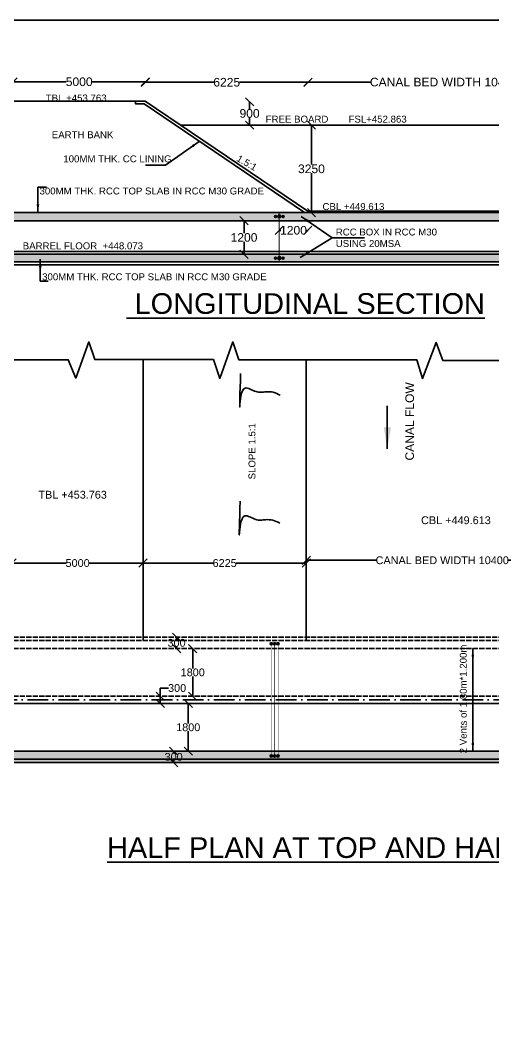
# Model space of a CAD drawing. Header units: millimetres. Extents: x 5124 to 6568637, y 2311 to 91879094.
# Drawn here: x 3747000 to 3752475, y 45943851 to 45955627 of the extents above; entities that cross this region are included whole.
import ezdxf

# ---------------------------------------------------------------- set-up
doc = ezdxf.new("R2010")
doc.units = ezdxf.units.MM
doc.header["$MEASUREMENT"] = 0
doc.linetypes.add('ACAD_ISO02W100', pattern=[15, 12, -3])
doc.linetypes.add('ACAD_ISO10W100', pattern=[18, 12, -3, 0, -3])
for name, color, linetype in [('DIMENSION', 7, 'Continuous'), ('DRAWING', 7, 'Continuous'), ('TEXT', 7, 'Continuous')]:
    doc.layers.add(name, color=color, linetype=linetype)
doc.styles.get("Standard").update_dxf_attribs({"font": 'arial.ttf', "height": 90})
doc.dimstyles.get("Standard").update_dxf_attribs({"dimtxt": 200, "dimasz": 110, "dimexe": 0.18, "dimexo": 0.0625, "dimgap": 0.09, "dimtad": 0, "dimtih": 1, "dimtoh": 1, "dimdec": 0, "dimzin": 0, "dimdsep": 46, "dimtxsty": 'Standard', "dimblk": 'OBLIQUE', "dimcen": 0.09, "dimse1": 1, "dimse2": 1, "dimadec": 0, "dimazin": 0, "dimtfac": 1, "dimtdec": 0, "dimtofl": 0, "dimtmove": 0, "dimatfit": 3, "dimfxl": 1, "dimtolj": 1, "dimtzin": 0, "dimarcsym": 0})
pattern_1 = [(50, (0, 0), (179.31504565, -15.68803375), [18.75, -206.25]), (355, (0, 0), (-34.6878334, 188.0480334), [15, -165]), (100.4514, (14.94, -1.3), (144.6273454, 172.3598855), [15.9350475, -175.285528]), (46.1842, (0, 50), (266.8102622, -41.3797536), [28.125, -309.375]), (96.6356, (22.23, 46.55), (233.6656764, 243.5294677), [23.902572, -262.92825]), (351.1842, (0, 50), (233.6654863, 243.5296502), [22.5, -247.5]), (21, (25, 37.5), (149.22676303, -100.65472267), [18.75, -206.25]), (326, (25, 37.5), (60.828833, 181.28751126), [15, -165]), (71.4514, (37.44, 29.11), (210.05565715, 80.6326242), [15.9350475, -175.285528]), (37.5, (0, 0), (3.03996383, 83.22346346), [0, -163, 0, -167.5, 0, -165.625]), (7.5, (0, 0), (65.76738436, 98.60292797), [0, -95.5, 0, -159.25, 0, -63.125]), (327.5, (-55.75, 0), (133.45560904, -5.63871793), [0, -62.5, 0, -195, 0, -258.75]), (317.5, (-80.75, 0), (145.79654234, 25.02624558), [0, -81.25, 0, -129.5, 0, -183.75])]
pattern_2 = [(50, (-42341.5, 289.44), (179.31504565, -15.68803375), [18.75, -206.25]), (355, (-42341.5, 289.44), (-34.6878334, 188.0480334), [15, -165]), (100.4514, (-42326.56, 288.13), (144.6273454, 172.3598855), [15.9350475, -175.285528]), (46.1842, (-42341.5, 339.44), (266.8102622, -41.3797536), [28.125, -309.375]), (96.6356, (-42319.27, 336), (233.6656764, 243.5294677), [23.902572, -262.92825]), (351.1842, (-42341.5, 339.44), (233.6654863, 243.5296502), [22.5, -247.5]), (21, (-42316.5, 326.94), (149.22676303, -100.65472267), [18.75, -206.25]), (326, (-42316.5, 326.94), (60.828833, 181.28751126), [15, -165]), (71.4514, (-42304.06, 318.55), (210.05565715, 80.6326242), [15.9350475, -175.285528]), (37.5, (-42341.5, 289.44), (3.03996383, 83.22346346), [0, -163, 0, -167.5, 0, -165.625]), (7.5, (-42341.5, 289.44), (65.76738436, 98.60292797), [0, -95.5, 0, -159.25, 0, -63.125]), (327.5, (-42397.25, 289.44), (133.45560904, -5.63871793), [0, -62.5, 0, -195, 0, -258.75]), (317.5, (-42422.25, 289.44), (145.79654234, 25.02624558), [0, -81.25, 0, -129.5, 0, -183.75])]

# ---------------------------------------------------------------- blocks, each defined once
blk = doc.blocks.new('_Oblique')
at = {"color": 0, "linetype": 'ByBlock', "lineweight": -2}
blk.add_line((-0.5, -0.5), (0.5, 0.5), dxfattribs=at)
blk = doc.blocks.new('*D159')
at = {"layer": 'Defpoints', "color": 0, "linetype": 'Continuous', "transparency": 16777216}
for p in [(3746915, 45954908), (3748448, 45954914), (3748448, 45954688)]:
    blk.add_point(p, dxfattribs=at)
at = {"layer": 'DIMENSION', "color": 0, "linetype": 'Continuous', "lineweight": -2, "transparency": 16777216}
for p, q in [((3746915, 45954914), (3747532, 45954914)), ((3748448, 45954914), (3747831, 45954914))]:
    blk.add_line(p, q, dxfattribs=at)
at = {"layer": 'DIMENSION', "color": 0, "linetype": 'Continuous', "lineweight": -2, "transparency": 16777216, "xscale": 95, "yscale": 95, "zscale": 95, "rotation": 180}
blk.add_blockref('_Oblique', (3746915, 45954914), dxfattribs=at)
at = {"layer": 'DIMENSION', "color": 0, "linetype": 'Continuous', "lineweight": -2, "transparency": 16777216, "xscale": 95, "yscale": 95, "zscale": 95}
blk.add_blockref('_Oblique', (3748448, 45954914), dxfattribs=at)
at = {"layer": 'DIMENSION', "color": 0, "linetype": 'Continuous', "transparency": 16777216, "insert": (3747682, 45954914), "char_height": 100, "attachment_point": 5}
blk.add_mtext('\\A1;5000', dxfattribs=at)
blk = doc.blocks.new('*D160')
at = {"layer": 'Defpoints', "color": 0, "linetype": 'Continuous', "transparency": 16777216}
for p in [(3748448, 45954914), (3750335, 45954914), (3750335, 45954908)]:
    blk.add_point(p, dxfattribs=at)
at = {"layer": 'DIMENSION', "color": 0, "linetype": 'Continuous', "lineweight": -2, "transparency": 16777216}
for p, q in [((3748448, 45954908), (3749241, 45954908)), ((3750335, 45954908), (3749542, 45954908))]:
    blk.add_line(p, q, dxfattribs=at)
at = {"layer": 'DIMENSION', "color": 0, "linetype": 'Continuous', "lineweight": -2, "transparency": 16777216, "xscale": 95, "yscale": 95, "zscale": 95, "rotation": 180}
blk.add_blockref('_Oblique', (3748448, 45954908), dxfattribs=at)
at = {"layer": 'DIMENSION', "color": 0, "linetype": 'Continuous', "lineweight": -2, "transparency": 16777216, "xscale": 95, "yscale": 95, "zscale": 95}
blk.add_blockref('_Oblique', (3750335, 45954908), dxfattribs=at)
at = {"layer": 'DIMENSION', "color": 0, "linetype": 'Continuous', "transparency": 16777216, "insert": (3749392, 45954908), "char_height": 100, "attachment_point": 5}
blk.add_mtext('\\A1;6225', dxfattribs=at)
blk = doc.blocks.new('*D161')
at = {"layer": 'Defpoints', "color": 0, "linetype": 'Continuous', "transparency": 16777216}
for p in [(3750335, 45954908), (3753484, 45954910), (3753484, 45954910)]:
    blk.add_point(p, dxfattribs=at)
at = {"layer": 'DIMENSION', "color": 0, "linetype": 'Continuous', "lineweight": -2, "transparency": 16777216}
for p, q in [((3750335, 45954910), (3751058.3527, 45954910)), ((3753484, 45954910), (3752760.6473, 45954910))]:
    blk.add_line(p, q, dxfattribs=at)
at = {"layer": 'DIMENSION', "color": 0, "linetype": 'Continuous', "lineweight": -2, "transparency": 16777216, "xscale": 95, "yscale": 95, "zscale": 95, "rotation": 180}
blk.add_blockref('_Oblique', (3750335, 45954910), dxfattribs=at)
at = {"layer": 'DIMENSION', "color": 0, "linetype": 'Continuous', "lineweight": -2, "transparency": 16777216, "xscale": 95, "yscale": 95, "zscale": 95}
blk.add_blockref('_Oblique', (3753484, 45954910), dxfattribs=at)
at = {"layer": 'DIMENSION', "color": 0, "linetype": 'Continuous', "transparency": 16777216, "insert": (3751909.5, 45954910), "char_height": 100, "attachment_point": 5}
blk.add_mtext('\\A1;CANAL BED WIDTH 10400', dxfattribs=at)
blk = doc.blocks.new('*D167')
at = {"layer": 'Defpoints', "color": 0, "linetype": 'Continuous', "transparency": 16777216}
for p in [(3749657, 45954682), (3749743, 45954682), (3749735, 45954411)]:
    blk.add_point(p, dxfattribs=at)
at = {"layer": 'DIMENSION', "color": 0, "linetype": 'Continuous', "lineweight": -2, "transparency": 16777216}
for p, q in [((3749657, 45954682), (3749657, 45954598)), ((3749657, 45954411), (3749657, 45954496))]:
    blk.add_line(p, q, dxfattribs=at)
at = {"layer": 'DIMENSION', "color": 0, "linetype": 'Continuous', "lineweight": -2, "transparency": 16777216, "xscale": 95, "yscale": 95, "zscale": 95}
for p, rotation in [((3749657, 45954682), 90), ((3749657, 45954411), 270)]:
    blk.add_blockref('_Oblique', p, dxfattribs=dict(at, rotation=rotation))
at = {"layer": 'DIMENSION', "color": 0, "linetype": 'Continuous', "transparency": 16777216, "insert": (3749657, 45954547), "char_height": 100, "attachment_point": 5}
blk.add_mtext('\\A1;900', dxfattribs=at)
blk = doc.blocks.new('*D168')
at = {"layer": 'Defpoints', "color": 0, "linetype": 'Continuous', "transparency": 16777216}
for p in [(3750564, 45954411), (3750374, 45953396), (3750564, 45953396)]:
    blk.add_point(p, dxfattribs=at)
at = {"layer": 'DIMENSION', "color": 0, "linetype": 'Continuous', "lineweight": -2, "transparency": 16777216}
for p, q in [((3750374, 45954411), (3750374, 45953955)), ((3750374, 45953396), (3750374, 45953853))]:
    blk.add_line(p, q, dxfattribs=at)
at = {"layer": 'DIMENSION', "color": 0, "linetype": 'Continuous', "lineweight": -2, "transparency": 16777216, "xscale": 95, "yscale": 95, "zscale": 95}
for p, rotation in [((3750374, 45954411), 90), ((3750374, 45953396), 270)]:
    blk.add_blockref('_Oblique', p, dxfattribs=dict(at, rotation=rotation))
at = {"layer": 'DIMENSION', "color": 0, "linetype": 'Continuous', "transparency": 16777216, "insert": (3750374, 45953904), "char_height": 100, "attachment_point": 5}
blk.add_mtext('\\A1;3250', dxfattribs=at)
blk = doc.blocks.new('*D169')
at = {"layer": 'Defpoints', "color": 0, "linetype": 'Continuous', "transparency": 16777216}
for p in [(3749624, 45953303), (3749592.5, 45952913.5), (3749592.5, 45952913.5)]:
    blk.add_point(p, dxfattribs=at)
at = {"layer": 'DIMENSION', "color": 0, "linetype": 'Continuous', "lineweight": -2, "transparency": 16777216}
for p, q in [((3749592.5, 45953303), (3749592.5, 45953159.3973)), ((3749592.5, 45952913.5), (3749592.5, 45953057.1027))]:
    blk.add_line(p, q, dxfattribs=at)
at = {"layer": 'DIMENSION', "color": 0, "linetype": 'Continuous', "lineweight": -2, "transparency": 16777216, "xscale": 95, "yscale": 95, "zscale": 95}
for p, rotation in [((3749592.5, 45953303), 90), ((3749592.5, 45952913.5), 270)]:
    blk.add_blockref('_Oblique', p, dxfattribs=dict(at, rotation=rotation))
at = {"layer": 'DIMENSION', "color": 0, "linetype": 'Continuous', "transparency": 16777216, "insert": (3749592.5, 45953108.25), "char_height": 100, "attachment_point": 5}
blk.add_mtext('\\A1;1200', dxfattribs=at)
blk = doc.blocks.new('*D170')
at = {"layer": 'Defpoints', "color": 0, "linetype": 'Continuous', "transparency": 16777216}
for p in [(3750332, 45953396), (3750000, 45953218), (3750332, 45953191)]:
    blk.add_point(p, dxfattribs=at)
at = {"layer": 'DIMENSION', "color": 0, "linetype": 'Continuous', "lineweight": -2, "transparency": 16777216}
for p, q in [((3750000, 45953191), (3750021, 45953191)), ((3750332, 45953191), (3750311, 45953191))]:
    blk.add_line(p, q, dxfattribs=at)
at = {"layer": 'DIMENSION', "color": 0, "linetype": 'Continuous', "lineweight": -2, "transparency": 16777216, "xscale": 95, "yscale": 95, "zscale": 95, "rotation": 180}
blk.add_blockref('_Oblique', (3750000, 45953191), dxfattribs=at)
at = {"layer": 'DIMENSION', "color": 0, "linetype": 'Continuous', "lineweight": -2, "transparency": 16777216, "xscale": 95, "yscale": 95, "zscale": 95}
blk.add_blockref('_Oblique', (3750332, 45953191), dxfattribs=at)
at = {"layer": 'DIMENSION', "color": 0, "linetype": 'Continuous', "transparency": 16777216, "insert": (3750166, 45953191), "char_height": 100, "attachment_point": 5}
blk.add_mtext('\\A1;1200', dxfattribs=at)
blk = doc.blocks.new('*D221')
at = {"layer": 'Defpoints', "color": 0, "linetype": 'Continuous', "transparency": 16777216}
for p in [(3746906, 45949368), (3748422, 45949368), (3748422, 45949332)]:
    blk.add_point(p, dxfattribs=at)
at = {"layer": 'DIMENSION', "color": 0, "linetype": 'Continuous', "lineweight": -2, "transparency": 16777216}
for p, q in [((3746906, 45949332), (3747530, 45949332)), ((3748422, 45949332), (3747798, 45949332))]:
    blk.add_line(p, q, dxfattribs=at)
at = {"layer": 'DIMENSION', "color": 0, "linetype": 'Continuous', "lineweight": -2, "transparency": 16777216, "xscale": 95, "yscale": 95, "zscale": 95, "rotation": 180}
blk.add_blockref('_Oblique', (3746906, 45949332), dxfattribs=at)
at = {"layer": 'DIMENSION', "color": 0, "linetype": 'Continuous', "lineweight": -2, "transparency": 16777216, "xscale": 95, "yscale": 95, "zscale": 95}
blk.add_blockref('_Oblique', (3748422, 45949332), dxfattribs=at)
at = {"layer": 'DIMENSION', "color": 0, "linetype": 'Continuous', "transparency": 16777216, "insert": (3747664, 45949332), "char_height": 90, "attachment_point": 5}
blk.add_mtext('\\A1;5000', dxfattribs=at)
blk = doc.blocks.new('*D223')
at = {"layer": 'Defpoints', "color": 0, "linetype": 'Continuous', "transparency": 16777216}
for p in [(3748422, 45949332), (3750314, 45949332), (3750314, 45949332)]:
    blk.add_point(p, dxfattribs=at)
at = {"layer": 'DIMENSION', "color": 0, "linetype": 'Continuous', "lineweight": -2, "transparency": 16777216}
for p, q in [((3748422, 45949332), (3749233, 45949332)), ((3750314, 45949332), (3749503, 45949332))]:
    blk.add_line(p, q, dxfattribs=at)
at = {"layer": 'DIMENSION', "color": 0, "linetype": 'Continuous', "lineweight": -2, "transparency": 16777216, "xscale": 95, "yscale": 95, "zscale": 95, "rotation": 180}
blk.add_blockref('_Oblique', (3748422, 45949332), dxfattribs=at)
at = {"layer": 'DIMENSION', "color": 0, "linetype": 'Continuous', "lineweight": -2, "transparency": 16777216, "xscale": 95, "yscale": 95, "zscale": 95}
blk.add_blockref('_Oblique', (3750314, 45949332), dxfattribs=at)
at = {"layer": 'DIMENSION', "color": 0, "linetype": 'Continuous', "transparency": 16777216, "insert": (3749368, 45949332), "char_height": 90, "attachment_point": 5}
blk.add_mtext('\\A1;6225', dxfattribs=at)
blk = doc.blocks.new('*D224')
at = {"layer": 'Defpoints', "color": 0, "linetype": 'Continuous', "transparency": 16777216}
for p in [(3753466, 45949364), (3750314, 45949332), (3753466, 45949332)]:
    blk.add_point(p, dxfattribs=at)
at = {"layer": 'DIMENSION', "color": 0, "linetype": 'Continuous', "lineweight": -2, "transparency": 16777216}
for p, q in [((3750314, 45949364), (3751124, 45949364)), ((3753466, 45949364), (3752656, 45949364))]:
    blk.add_line(p, q, dxfattribs=at)
at = {"layer": 'DIMENSION', "color": 0, "linetype": 'Continuous', "lineweight": -2, "transparency": 16777216, "xscale": 95, "yscale": 95, "zscale": 95, "rotation": 180}
blk.add_blockref('_Oblique', (3750314, 45949364), dxfattribs=at)
at = {"layer": 'DIMENSION', "color": 0, "linetype": 'Continuous', "lineweight": -2, "transparency": 16777216, "xscale": 95, "yscale": 95, "zscale": 95}
blk.add_blockref('_Oblique', (3753466, 45949364), dxfattribs=at)
at = {"layer": 'DIMENSION', "color": 0, "linetype": 'Continuous', "transparency": 16777216, "insert": (3751890, 45949364), "char_height": 90, "attachment_point": 5}
blk.add_mtext('\\A1;CANAL BED WIDTH 10400', dxfattribs=at)
blk = doc.blocks.new('*D229')
at = {"layer": 'Defpoints', "color": 0, "linetype": 'Continuous', "transparency": 16777216}
for p in [(3748811, 45948473), (3748844, 45948473), (3748822, 45948340)]:
    blk.add_point(p, dxfattribs=at)
at = {"layer": 'DIMENSION', "color": 0, "linetype": 'Continuous', "lineweight": -2, "transparency": 16777216}
for p, q in [((3748811, 45948473), (3748811, 45948453)), ((3748811, 45948340), (3748811, 45948361))]:
    blk.add_line(p, q, dxfattribs=at)
at = {"layer": 'DIMENSION', "color": 0, "linetype": 'Continuous', "lineweight": -2, "transparency": 16777216, "xscale": 95, "yscale": 95, "zscale": 95}
for p, rotation in [((3748811, 45948473), 90), ((3748811, 45948340), 270)]:
    blk.add_blockref('_Oblique', p, dxfattribs=dict(at, rotation=rotation))
at = {"layer": 'DIMENSION', "color": 0, "linetype": 'Continuous', "transparency": 16777216, "insert": (3748811, 45948407), "char_height": 90, "attachment_point": 5}
blk.add_mtext('\\A1;300', dxfattribs=at)
blk = doc.blocks.new('*D230')
at = {"layer": 'Defpoints', "color": 0, "linetype": 'Continuous', "transparency": 16777216}
for p in [(3748998, 45948340), (3748998, 45947787), (3748998, 45947787)]:
    blk.add_point(p, dxfattribs=at)
at = {"layer": 'DIMENSION', "color": 0, "linetype": 'Continuous', "lineweight": -2, "transparency": 16777216}
for p, q in [((3748998, 45948340), (3748998, 45948110)), ((3748998, 45947787), (3748998, 45948018))]:
    blk.add_line(p, q, dxfattribs=at)
at = {"layer": 'DIMENSION', "color": 0, "linetype": 'Continuous', "lineweight": -2, "transparency": 16777216, "xscale": 95, "yscale": 95, "zscale": 95}
for p, rotation in [((3748998, 45948340), 90), ((3748998, 45947787), 270)]:
    blk.add_blockref('_Oblique', p, dxfattribs=dict(at, rotation=rotation))
at = {"layer": 'DIMENSION', "color": 0, "linetype": 'Continuous', "transparency": 16777216, "insert": (3748998, 45948064), "char_height": 90, "attachment_point": 5}
blk.add_mtext('\\A1;1800', dxfattribs=at)
blk = doc.blocks.new('*D231')
at = {"layer": 'Defpoints', "color": 0, "linetype": 'Continuous', "transparency": 16777216}
for p in [(3748622.5, 45947787.436943), (3748740.5, 45947787.436943), (3748740.5, 45947703.563057)]:
    blk.add_point(p, dxfattribs=at)
at = {"layer": 'DIMENSION', "color": 0, "linetype": 'Continuous', "lineweight": -2, "transparency": 16777216}
for p, q in [((3748622.5, 45947787.436943), (3748622.5, 45947882.436943)), ((3748622.5, 45947882.436943), (3748717.5, 45947882.436943)), ((3748622.5, 45947703.563057), (3748622.5, 45947787.436943))]:
    blk.add_line(p, q, dxfattribs=at)
at = {"layer": 'DIMENSION', "color": 0, "linetype": 'Continuous', "lineweight": -2, "transparency": 16777216, "xscale": 95, "yscale": 95, "zscale": 95}
for p, rotation in [((3748622.5, 45947787.436943), 90), ((3748622.5, 45947703.563057), 270)]:
    blk.add_blockref('_Oblique', p, dxfattribs=dict(at, rotation=rotation))
at = {"layer": 'DIMENSION', "color": 0, "linetype": 'Continuous', "transparency": 16777216, "insert": (3748816.829427, 45947882.436943), "char_height": 90, "attachment_point": 5}
blk.add_mtext('\\A1;300', dxfattribs=at)
blk = doc.blocks.new('*D232')
at = {"layer": 'Defpoints', "color": 0, "linetype": 'Continuous', "transparency": 16777216}
for p in [(3748956, 45947704), (3748946, 45947151), (3748984, 45947151)]:
    blk.add_point(p, dxfattribs=at)
at = {"layer": 'DIMENSION', "color": 0, "linetype": 'Continuous', "lineweight": -2, "transparency": 16777216}
for p, q in [((3748946, 45947704), (3748946, 45947473)), ((3748946, 45947151), (3748946, 45947381))]:
    blk.add_line(p, q, dxfattribs=at)
at = {"layer": 'DIMENSION', "color": 0, "linetype": 'Continuous', "lineweight": -2, "transparency": 16777216, "xscale": 95, "yscale": 95, "zscale": 95}
for p, rotation in [((3748946, 45947704), 90), ((3748946, 45947151), 270)]:
    blk.add_blockref('_Oblique', p, dxfattribs=dict(at, rotation=rotation))
at = {"layer": 'DIMENSION', "color": 0, "linetype": 'Continuous', "transparency": 16777216, "insert": (3748946, 45947427), "char_height": 90, "attachment_point": 5}
blk.add_mtext('\\A1;1800', dxfattribs=at)
blk = doc.blocks.new('*D233')
at = {"layer": 'Defpoints', "color": 0, "linetype": 'Continuous', "transparency": 16777216}
for p in [(3748777, 45947151), (3748777, 45947018), (3748777, 45947018)]:
    blk.add_point(p, dxfattribs=at)
at = {"layer": 'DIMENSION', "color": 0, "linetype": 'Continuous', "lineweight": -2, "transparency": 16777216}
for p, q in [((3748777, 45947151), (3748777, 45947130)), ((3748777, 45947018), (3748777, 45947038))]:
    blk.add_line(p, q, dxfattribs=at)
at = {"layer": 'DIMENSION', "color": 0, "linetype": 'Continuous', "lineweight": -2, "transparency": 16777216, "xscale": 95, "yscale": 95, "zscale": 95}
for p, rotation in [((3748777, 45947151), 90), ((3748777, 45947018), 270)]:
    blk.add_blockref('_Oblique', p, dxfattribs=dict(at, rotation=rotation))
at = {"layer": 'DIMENSION', "color": 0, "linetype": 'Continuous', "transparency": 16777216, "insert": (3748777, 45947084), "char_height": 90, "attachment_point": 5}
blk.add_mtext('\\A1;300', dxfattribs=at)

msp = doc.modelspace()

# ---------------------------------------------------------------- hatches: boundary and pattern name
at = {"layer": 'DRAWING', "linetype": 'Continuous'}
h = msp.add_hatch(dxfattribs=at)
h.set_pattern_fill('AR-CONC', color=256, scale=25, style=0)
h.set_pattern_definition(pattern_1)
h.paths.add_polyline_path([(3760136.5, 45953396.5), (3745242, 45953396.5), (3745242, 45953303), (3760136.5, 45953303)])
h = msp.add_hatch(color=256, dxfattribs=at)
h.paths.add_polyline_path([(3750034, 45953351, 1), (3750057, 45953351, 1)])
h.paths.add_polyline_path([(3749968, 45953351, 1), (3749945, 45953351, 1)])
h = msp.add_hatch(color=256, dxfattribs=at)
h.paths.add_polyline_path([(3750000.5, 45953366.5), (3749986.5, 45953366.5), (3749986.5, 45953351), (3750000.5, 45953351)])
h.paths.add_polyline_path([(3750014, 45953366.5), (3750000.5, 45953366.5), (3750000.5, 45953351), (3750014, 45953351)])
h.paths.add_polyline_path([(3750000.5, 45953351), (3749986.5, 45953351), (3749986.5, 45953338.5), (3750000.5, 45953338.5)])
h.paths.add_polyline_path([(3750014, 45953351), (3750000.5, 45953351), (3750000.5, 45953338.5), (3750014, 45953338.5)])
h = msp.add_hatch(dxfattribs=at)
h.set_pattern_fill('AR-CONC', color=256, scale=25, style=0)
h.set_pattern_definition(pattern_1)
h.paths.add_polyline_path([(3760136.5, 45952913.5), (3745242, 45952913.5), (3745242, 45952827.5), (3760136.5, 45952827.5)])
h = msp.add_hatch(color=256, dxfattribs=at)
h.paths.add_polyline_path([(3750034, 45952869.5, 1), (3750057, 45952869.5, 1)])
h.paths.add_polyline_path([(3749968, 45952869.5, 1), (3749945, 45952869.5, 1)])
h = msp.add_hatch(color=256, dxfattribs=at)
h.paths.add_polyline_path([(3750000.5, 45952884), (3749986.5, 45952884), (3749986.5, 45952868.5), (3750000.5, 45952868.5)])
h.paths.add_polyline_path([(3750014, 45952884), (3750000.5, 45952884), (3750000.5, 45952868.5), (3750014, 45952868.5)])
h.paths.add_polyline_path([(3750000.5, 45952868.5), (3749986.5, 45952868.5), (3749986.5, 45952856), (3750000.5, 45952856)])
h.paths.add_polyline_path([(3750014, 45952868.5), (3750000.5, 45952868.5), (3750000.5, 45952856), (3750014, 45952856)])
for points in [[(3749921, 45948396.4, 1), (3749896, 45948396.4, 1)], [(3749960, 45948396.4, 1), (3749935, 45948396.4, 1)], [(3749999, 45948396.4, 1), (3749974, 45948396.4, 1)], [(3749921, 45947094.6, 1), (3749896, 45947094.6, 1)], [(3749960, 45947094.6, 1), (3749935, 45947094.6, 1)], [(3749999, 45947094.6, 1), (3749974, 45947094.6, 1)]]:
    msp.add_hatch(color=256, dxfattribs=at).paths.add_polyline_path(points)
h = msp.add_hatch(dxfattribs=at)
h.set_pattern_fill('AR-CONC', color=256, scale=25, style=0)
h.set_pattern_definition(pattern_2)
h.paths.add_polyline_path([(3759963, 45947151.1), (3745193.5, 45947151.1), (3745193.5, 45947058.6), (3759963, 45947058.6)])
h.paths.add_polyline_path([(3753856.5, 45947094.6), (3753842.5, 45947094.6, -1), (3753817.5, 45947094.6), (3753803.5, 45947094.6, -1), (3753778.5, 45947094.6, -1), (3753803.5, 45947094.6), (3753817.5, 45947094.6, -1), (3753842.5, 45947094.6), (3753856.5, 45947094.6, -1), (3753881.5, 45947094.6, -1)], flags=16)
h.paths.add_polyline_path([(3749974, 45947094.6), (3749960, 45947094.6, -1), (3749935, 45947094.6), (3749921, 45947094.6, -1), (3749896, 45947094.6, -1), (3749921, 45947094.6), (3749935, 45947094.6, -1), (3749960, 45947094.6), (3749974, 45947094.6, -1), (3749999, 45947094.6, -1)], flags=16)
h = msp.add_hatch(dxfattribs=at)
h.set_pattern_fill('AR-CONC', color=256, scale=25, style=0)
h.set_pattern_definition(pattern_2)
h.paths.add_polyline_path([(3760123, 45947151.1), (3759963, 45947151.1), (3759963, 45947058.6), (3760123, 45947058.6)])
h.paths.add_polyline_path([(3759919.5, 45947058.6), (3759721.5, 45947058.6), (3759721.5, 45947017.6), (3760043, 45947017.6)])
h.paths.add_polyline_path([(3759721.5, 45947058.6), (3759631.5, 45947058.6), (3759631.5, 45947017.6), (3759721.5, 45947017.6)])
h.paths.add_polyline_path([(3759631.5, 45947058.6), (3745193.5, 45947058.6), (3745193.5, 45947017.6), (3759631.5, 45947017.6)])

# ---------------------------------------------------------------- linework, layer by layer
at = {"layer": 'DIMENSION', "linetype": 'Continuous'}
for points in [[(3749552.7, 45951532.4), (3749544, 45951156.6), (3749605.2, 45951362.1), (3749732.5, 45951320.5), (3749788.8, 45951313.2), (3749847.6, 45951318.1), (3749930.8, 45951313.2), (3750011.7, 45951278.9)], [(3749547.8, 45950049), (3749539, 45949673.3), (3749600.2, 45949878.7), (3749727.6, 45949837.1), (3749783.9, 45949829.8), (3749842.6, 45949834.7), (3749925.9, 45949829.8), (3750006.7, 45949795.6)]]:
    msp.add_spline(points, degree=3, dxfattribs=at)
at = {"layer": 'DRAWING', "linetype": 'Continuous'}
for points in [[(3774092, 45955627), (3738648, 45955627), (3738648, 45930809.5), (3774092, 45930809.5)], [(3745242, 45953396.5), (3760136.5, 45953396.5), (3760136.5, 45953303), (3745242, 45953303)], [(3749986.5, 45953366.5), (3750014, 45953366.5), (3750014, 45953338.5), (3749986.5, 45953338.5)], [(3745242, 45952913.5), (3760136.5, 45952913.5), (3760136.5, 45952827.5), (3745242, 45952827.5)], [(3749986.5, 45952884), (3750014, 45952884), (3750014, 45952856), (3749986.5, 45952856)], [(3745193.5, 45947151.1), (3760123, 45947151.1), (3760123, 45947017.6), (3745193.5, 45947017.6)]]:
    msp.add_lwpolyline(points, close=True, dxfattribs=at)
for points in [[(3745546.5, 45953977.5), (3746915, 45954687.5), (3748448, 45954687.5), (3750331.5, 45953414), (3753498, 45953414), (3753498, 45953396.5)], [(3750293.5, 45953396.5), (3748434, 45954657), (3748336, 45954657), (3748336, 45954687.5)], [(3748856.3, 45954411.5), (3754978.6, 45954411.5)], [(3745522, 45953396.5), (3760136.5, 45953396.5)], [(3750331.5, 45953414), (3750331.5, 45953396.5)], [(3745242, 45953303), (3760136.5, 45953303)], [(3743552, 45952946), (3763176.5, 45952946)], [(3745244.5, 45952913.5), (3760136.5, 45952913.5)], [(3745244.5, 45952827.5), (3760136.5, 45952827.5)], [(3745244.5, 45952792.8), (3760136.5, 45952792.8)], [(3743856.5, 45951690.4), (3747554.5, 45951690.4), (3747641.5, 45951477.9), (3747792.5, 45951897.4), (3747861.5, 45951691.4), (3749237.5, 45951691.4), (3749311, 45951473.4), (3749461.5, 45951897.9), (3749531.5, 45951689.4), (3751594.5, 45951689.4), (3751662.5, 45951471.4), (3751818.5, 45951890.9), (3751897.5, 45951682.4), (3756823.5, 45951682.4), (3756899, 45951470.9), (3757049.5, 45951889.4), (3757139, 45951676.9), (3761483, 45951676.9)], [(3748422, 45948432.4), (3748422, 45951691.4)], [(3750314, 45948432.4), (3750314, 45951689.4)], [(3745193.5, 45947703.6), (3760123, 45947703.6)], [(3745193.5, 45947151.1), (3760123, 45947151.1)], [(3745193.5, 45947058.6), (3760123, 45947058.6)], [(3745193.5, 45947017.6), (3760123, 45947017.6)]]:
    msp.add_lwpolyline(points, dxfattribs=at)
for points, const_width in [([(3749967.5, 45953351), (3750034, 45953351)], 8), ([(3750000.5, 45953396.5), (3750000.5, 45952827.5)], 10), ([(3749967.5, 45952869.5), (3750034, 45952869.5)], 8), ([(3749947.5, 45948396.4), (3749909, 45948396.4)], 4), ([(3749947.5, 45948396.4), (3749986, 45948396.4)], 4), ([(3749947.5, 45948387.4), (3749947.5, 45947745.5)], 8), ([(3749947.5, 45947103.6), (3749947.5, 45947745.5)], 8), ([(3749947.5, 45947094.6), (3749909, 45947094.6)], 4), ([(3749947.5, 45947094.6), (3749986, 45947094.6)], 4)]:
    msp.add_lwpolyline(points, dxfattribs=dict(at, const_width=const_width))
at = {"layer": 'DRAWING', "linetype": 'ACAD_ISO02W100', "ltscale": 5}
for points in [[(3745193.5, 45948473.4), (3760123, 45948473.4)], [(3745193.5, 45948432.4), (3760123, 45948432.4)], [(3745193.5, 45948339.9), (3760123, 45948339.9)], [(3745193.5, 45947787.4), (3760123, 45947787.4)]]:
    msp.add_lwpolyline(points, dxfattribs=at)
at = {"layer": 'DRAWING', "linetype": 'ACAD_ISO02W100', "ltscale": 5, "const_width": 4}
for points in [[(3749908.5, 45948396.4), (3749908.5, 45947742.4)], [(3749986.5, 45948396.4), (3749986.5, 45947742.4)], [(3749908.5, 45947094.6), (3749908.5, 45947748.6)], [(3749986.5, 45947094.6), (3749986.5, 45947748.6)]]:
    msp.add_lwpolyline(points, dxfattribs=at)
at = {"layer": 'DRAWING', "linetype": 'ACAD_ISO10W100', "ltscale": 20}
msp.add_lwpolyline([(3741320, 45947745.5), (3764918, 45947745.5)], dxfattribs=at)
at = {"layer": 'DRAWING', "linetype": 'Continuous'}
for centre, radius in [((3749956.5, 45953351), 11.5), ((3750045.5, 45953351), 11.5), ((3749956.5, 45952869.5), 11.5), ((3750045.5, 45952869.5), 11.5), ((3749908.5, 45948396.4), 12.5), ((3749947.5, 45948396.4), 12.5), ((3749986.5, 45948396.4), 12.5), ((3749908.5, 45947094.6), 12.5), ((3749947.5, 45947094.6), 12.5), ((3749986.5, 45947094.6), 12.5)]:
    msp.add_circle(centre, radius, dxfattribs=at)

# ---------------------------------------------------------------- texts
at = {"layer": 'TEXT'}
for s, p in [('%%U LONGITUDINAL SECTION', (3748230.7, 45952222.3)), ('%%UHALF PLAN AT TOP AND HALF PLAN AT BOTTOM', (3748004.8, 45945912.6))]:
    msp.add_text(s, height=240, dxfattribs=at).set_placement(p)
at = {"layer": 'TEXT', "linetype": 'Continuous', "attachment_point": 1}
for s, insert, char_height, width in [('TBL +453.763', (3747294.6, 45954766.3), 80, 740.893), ('FREE BOARD^IFSL+452.863^I', (3749843.8, 45954520.6), 80, 1823.658), ('EARTH BANK', (3747364.6, 45954339.3), 80, 768.11), ('100MM THK. CC LINING', (3747498.1, 45954060.3), 80, 1248.222), ('300MM THK. RCC TOP SLAB IN RCC M30 GRADE', (3747222.3, 45953687.4), 80, 2652.516), ('CBL +449.613', (3750501.8, 45953506.6), 80, 740.893), ('RCC BOX IN RCC M30\\PUSING 20MSA', (3750655.8, 45953211.6), 80, 1169.095), ('BARREL FLOOR  +448.073', (3747027.8, 45953051.2), 80, 1496.851), ('300MM THK. RCC TOP SLAB IN RCC M30 GRADE', (3747252.8, 45952692.2), 80, 2652.516), ('TBL +453.763', (3747209.5, 45950170), 90, 1165.65), ('CBL +449.613', (3751644.9, 45949873.8), 90, 1165.65)]:
    msp.add_mtext(s, dxfattribs=dict(at, insert=insert, char_height=char_height, width=width))
for s, insert, char_height, width, rotation in [('1.5:1', (3749537.2, 45954070.4), 80, 740.893, 330.32403), ('CANAL FLOW', (3751462.1, 45950521.6), 100, 1165.65, 90), ('SLOPE 1.5:1', (3749644.6, 45950302.9), 80, 1165.65, 90), ('2 Vents of 1.80m*1.200m', (3752093.8, 45947125.9), 80, 2111.119, 90)]:
    msp.add_mtext(s, dxfattribs=dict(at, insert=insert, char_height=char_height, width=width, rotation=rotation))

# ---------------------------------------------------------------- dimensions: what is measured, and where the dimension line sits
at = {"layer": 'DIMENSION', "linetype": 'Continuous'}
for base, p1, p2, text, picture, middle in [((3753484, 45954910), (3750335, 45954908), (3753484, 45954910), 'CANAL BED WIDTH 10400', '*D161', (3751909.5, 45954910)), ((3748448, 45954914.5), (3746915, 45954908), (3748448, 45954687.5), '5000', '*D159', (3747681.5, 45954914.5)), ((3750335, 45954908), (3748448, 45954914.5), (3750335, 45954914.5), '6225', '*D160', (3749391.5, 45954908)), ((3750331.5, 45953191), (3750000.5, 45953217.5), (3750331.5, 45953396.5), '1200', '*D170', (3750166, 45953191)), ((3753466.5, 45949364), (3750314, 45949332), (3753466.5, 45949332), 'CANAL BED WIDTH 10400', '*D224', (3751890.2, 45949364)), ((3748422, 45949332), (3746906, 45949367.5), (3748422, 45949367.5), '5000', '*D221', (3747664, 45949332)), ((3750314, 45949332), (3748422, 45949332), (3750314, 45949332), '6225', '*D223', (3749368, 45949332))]:
    dim = msp.add_linear_dim(base=base, p1=p1, p2=p2, text=text, dimstyle='Standard', override={"dimasz": 95, "dimarcsym": 1}, dxfattribs=at)
    dim.commit()
    dim.dimension.update_dxf_attribs({"geometry": picture, "text_midpoint": middle})
for base, p1, p2, text, picture, middle in [((3749657.5, 45954682.5), (3749735, 45954411.5), (3749743, 45954682.5), '900', '*D167', (3749657.5, 45954547)), ((3750374, 45953396.5), (3750564, 45954411.5), (3750564, 45953396.5), '3250', '*D168', (3750374, 45953904)), ((3749592.5, 45952913.5), (3749624, 45953303), (3749592.5, 45952913.5), '1200', '*D169', (3749592.5, 45953108.2)), ((3748811, 45948473.4), (3748822.5, 45948339.9), (3748844.5, 45948473.4), '300', '*D229', (3748811, 45948406.7)), ((3748998.5, 45947787.4), (3748998.5, 45948339.9), (3748998.5, 45947787.4), '1800', '*D230', (3748998.5, 45948063.7)), ((3748622.5, 45947787.4), (3748740.5, 45947703.6), (3748740.5, 45947787.4), '300', '*D231', (3748816.8, 45947882.4)), ((3748946.5, 45947151.1), (3748955.5, 45947703.6), (3748984, 45947151.1), '1800', '*D232', (3748946.5, 45947427.3)), ((3748777.5, 45947017.6), (3748777.5, 45947151.1), (3748777.5, 45947017.6), '300', '*D233', (3748777.5, 45947084.3))]:
    dim = msp.add_linear_dim(base=base, p1=p1, p2=p2, angle=90, text=text, dimstyle='Standard', override={"dimasz": 95, "dimarcsym": 1}, dxfattribs=at)
    dim.commit()
    dim.dimension.update_dxf_attribs({"geometry": picture, "text_midpoint": middle})

# ---------------------------------------------------------------- leaders
for points, override in [([(3751253.5, 45950656), (3751253.5, 45951156.5)], {"dimasz": 250, "dimgap": 0.09, "dimtad": 0, "dimarcsym": 1}), ([(3752244.5, 45948340), (3752244.5, 45947697.5)], {"dimasz": 95, "dimgap": 0.09, "dimtad": 0, "dimarcsym": 1}), ([(3752244.5, 45947151.1), (3752244.5, 45947697.5)], {"dimasz": 95, "dimgap": 0.09, "dimtad": 0, "dimarcsym": 1})]:
    msp.add_leader(points, dimstyle='Standard', override=override, dxfattribs=at)
at = {"layer": 'DRAWING', "linetype": 'Continuous'}
for points in [[(3749074.5, 45954222.8), (3748684, 45953948), (3748450, 45953948)], [(3747203.5, 45953396.5), (3747203.5, 45953693), (3747303.5, 45953693)], [(3750256, 45953351.5), (3750613, 45953104.5), (3750989, 45953104.5)], [(3750243.5, 45952876), (3750613, 45953104.5)], [(3747231.5, 45952858.5), (3747231.5, 45952602), (3747321, 45952602)]]:
    msp.add_leader(points, dimstyle='Standard', override={"dimasz": 95, "dimgap": 0.09, "dimtad": 0, "dimarcsym": 1}, dxfattribs=at)

doc.saveas('drawing.dxf')
